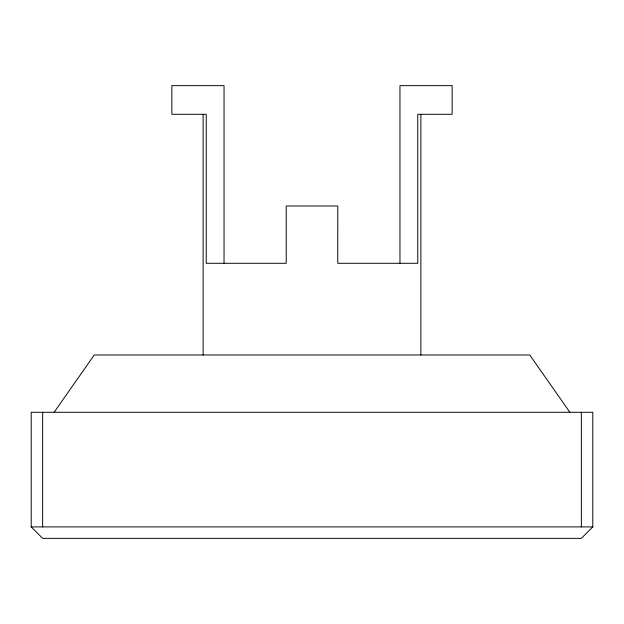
<?xml version="1.0" encoding="UTF-8"?>
<svg xmlns="http://www.w3.org/2000/svg" width="624" height="624" viewBox="0 0 624 624"><rect width="100%" height="100%" fill="white"/><g stroke="black" fill="none" stroke-linecap="round" stroke-linejoin="round"><path stroke-width="0.94" d="M54.124 412.285L94.24 354.978L529.76 354.978L569.876 412.285M592.8 526.898L581.342 538.356L42.658 538.356L31.2 526.898L31.2 412.285L592.8 412.285L592.8 526.898L31.2 526.898M581.342 412.285L581.342 526.898M420.88 114.293L420.88 354.978M399.968 263.289L399.968 85.644L452.15 85.644L452.15 114.293L417.768 114.293L417.768 263.289L337.732 263.289L337.787 205.982L286.213 205.982L286.213 263.289L206.232 263.289L206.232 114.293L171.85 114.293L171.85 85.644L224.032 85.644L224.032 263.289M203.12 114.293L203.12 354.978M42.658 412.285L42.658 526.898"/></g></svg>
